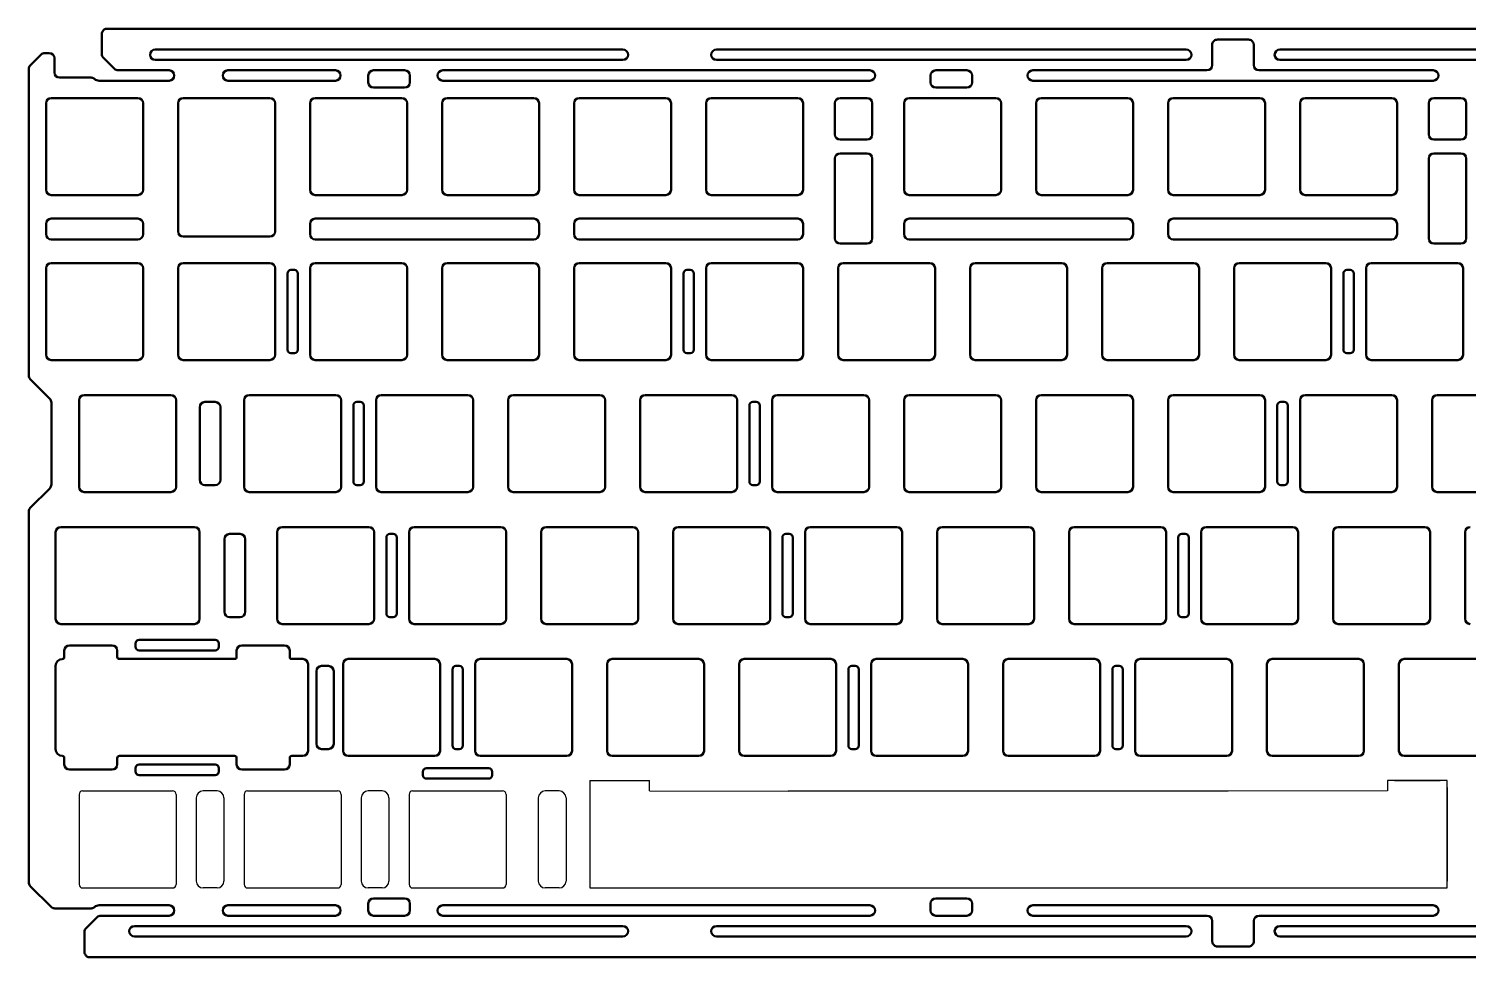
# Model space of a CAD drawing. Header units: millimetres. Extents: x 46 to 394, y 126 to 260.
# Drawn here: x 46 to 253.7, y 126.2 to 260.2 of the extents above; entities that cross this region are included whole.
import ezdxf

# ---------------------------------------------------------------- set-up
doc = ezdxf.new("R2010")
doc.units = ezdxf.units.MM
doc.header["$LTSCALE"] = 0.75
doc.layers.add('Visible', color=7, linetype='Continuous', lineweight=50)

msp = doc.modelspace()

# ---------------------------------------------------------------- linework, layer by layer
for p, q in [((126.98, 151.68, 0.75), (135.58, 151.68, 0.75)), ((126.98, 151.68, 0.75), (126.98, 136.18, 0.75)), ((135.58, 150.18, 0.75), (135.58, 151.68, 0.75)), ((250.7, 151.68, 0.75), (242.1, 151.68, 0.75)), ((242.1, 151.68, 0.75), (242.1, 150.18, 0.75)), ((250.7, 136.18, 0.75), (250.7, 151.68, 0.75)), ((135.58, 150.18, 0.75), (155.58, 150.13, 0.75)), ((219.1, 150.17, 0.75), (155.58, 150.13, 0.75)), ((242.1, 150.18, 0.75), (219.1, 150.17, 0.75)), ((126.98, 136.18, 0.75), (155.58, 136.18, 0.75)), ((155.58, 136.18, 0.75), (222.11, 136.18, 0.75)), ((222.11, 136.18, 0.75), (250.7, 136.18, 0.75))]:
    msp.add_line(p, q)
at = {"linetype": 'Continuous'}
for p, q in [((243.1, 151.68, 0.75), (249.7, 151.68, 0.75)), ((250.7, 150.68, 0.75), (250.7, 137.18, 0.75))]:
    msp.add_line(p, q, dxfattribs=at)
at = {"color": 7, "linetype": 'Continuous', "lineweight": 25}
for p, q in [((53.25, 149.68, 0.75), (53.25, 136.68, 0.75)), ((53.75, 150.18, 0.75), (66.75, 150.18, 0.75)), ((67.25, 149.68, 0.75), (67.25, 136.68, 0.75)), ((73.16, 150.18, 0.75), (71.16, 150.18, 0.75)), ((77.07, 149.68, 0.75), (77.07, 136.68, 0.75)), ((77.57, 150.18, 0.75), (90.57, 150.18, 0.75)), ((91.07, 149.68, 0.75), (91.07, 136.68, 0.75)), ((96.97, 150.18, 0.75), (94.97, 150.18, 0.75)), ((100.88, 149.68, 0.75), (100.88, 136.68, 0.75)), ((101.38, 150.18, 0.75), (114.38, 150.18, 0.75)), ((114.88, 149.68, 0.75), (114.88, 136.68, 0.75)), ((122.53, 150.18, 0.75), (120.53, 150.18, 0.75)), ((70.16, 149.18, 0.75), (70.16, 137.18, 0.75)), ((74.16, 149.18, 0.75), (74.16, 137.18, 0.75)), ((93.97, 149.18, 0.75), (93.97, 137.18, 0.75)), ((97.97, 149.18, 0.75), (97.97, 137.18, 0.75)), ((119.53, 149.18, 0.75), (119.53, 137.18, 0.75)), ((123.53, 149.18, 0.75), (123.53, 137.18, 0.75)), ((53.75, 136.18, 0.75), (66.75, 136.18, 0.75)), ((73.16, 136.18, 0.75), (71.16, 136.18, 0.75)), ((77.57, 136.18, 0.75), (90.57, 136.18, 0.75)), ((96.97, 136.18, 0.75), (94.97, 136.18, 0.75)), ((101.38, 136.18, 0.75), (114.38, 136.18, 0.75)), ((122.53, 136.18, 0.75), (120.53, 136.18, 0.75))]:
    msp.add_line(p, q, dxfattribs=at)
for centre, radius, start, end in [((53.75, 149.68, 0.75), 0.5, 90, 180), ((66.75, 149.68, 0.75), 0.5, 0, 90), ((71.16, 149.18, 0.75), 1, 90, 180), ((73.16, 149.18, 0.75), 1, 0, 90), ((77.57, 149.68, 0.75), 0.5, 90, 180), ((90.57, 149.68, 0.75), 0.5, 0, 90), ((94.97, 149.18, 0.75), 1, 90, 180), ((96.97, 149.18, 0.75), 1, 0, 90), ((101.38, 149.68, 0.75), 0.5, 90, 180), ((114.38, 149.68, 0.75), 0.5, 0, 90), ((120.53, 149.18, 0.75), 1, 90, 180), ((122.53, 149.18, 0.75), 1, 0, 90), ((71.16, 137.18, 0.75), 1, 180, 270), ((73.16, 137.18, 0.75), 1, 270, 0), ((94.97, 137.18, 0.75), 1, 180, 270), ((96.97, 137.18, 0.75), 1, 270, 0), ((120.53, 137.18, 0.75), 1, 180, 270), ((122.53, 137.18, 0.75), 1, 270, 0), ((53.75, 136.68, 0.75), 0.5, 180, 270), ((66.75, 136.68, 0.75), 0.5, 270, 0), ((77.57, 136.68, 0.75), 0.5, 180, 270), ((90.57, 136.68, 0.75), 0.5, 270, 0), ((101.38, 136.68, 0.75), 0.5, 180, 270), ((114.38, 136.68, 0.75), 0.5, 270, 0)]:
    msp.add_arc(centre, radius, start, end, dxfattribs=at)
at = {"layer": 'Visible'}
for p, q in [((382.3, 260.2, 0.75), (57.29, 260.2, 0.75)), ((56.54, 257.63, 0.75), (56.54, 256.53, 0.75)), ((216.79, 254.95, 0.75), (216.79, 257.63, 0.75)), ((217.54, 258.63, 0.3), (222.04, 258.63, 0.3)), ((222.79, 257.63, 0.75), (222.79, 254.95, 0.75)), ((46.21, 254.92, 0.75), (47.77, 256.48, 0.75)), ((48.94, 256.7, 0.75), (48.3, 256.7, 0.75)), ((49.69, 253.9, 0.75), (49.69, 255.95, 0.75)), ((58.34, 254.42, 0.75), (56.76, 256, 0.75)), ((131.74, 257.2, 0.75), (64.24, 257.2, 0.75)), ((131.74, 255.7, 0.75), (64.24, 255.7, 0.75)), ((145.24, 257.2, 0.75), (213.05, 257.2, 0.75)), ((145.24, 255.7, 0.75), (213.05, 255.7, 0.75)), ((294.35, 257.2, 0.75), (226.55, 257.2, 0.75)), ((294.35, 255.7, 0.75), (226.55, 255.7, 0.75)), ((45.99, 254.39, 0.75), (45.99, 210.16, 0.75)), ((58.87, 254.2, 0.75), (66.24, 254.2, 0.75)), ((74.74, 254.2, 0.75), (90.24, 254.2, 0.75)), ((95.74, 254.2, 0.75), (100.24, 254.2, 0.75)), ((105.74, 254.2, 0.75), (167.39, 254.2, 0.75)), ((176.89, 254.2, 0.75), (181.39, 254.2, 0.75)), ((190.89, 254.2, 0.75), (216.04, 254.2, 0.75)), ((223.54, 254.2, 0.75), (248.7, 254.2, 0.75)), ((50.44, 253.15, 0.75), (54.98, 253.15, 0.75)), ((66.24, 252.7, 0.75), (56.15, 252.7, 0.75)), ((90.24, 252.7, 0.75), (74.74, 252.7, 0.75)), ((94.99, 252.45, 0.75), (94.99, 253.45, 0.75)), ((100.24, 251.7, 0.75), (95.74, 251.7, 0.75)), ((100.99, 253.45, 0.75), (100.99, 252.45, 0.75)), ((167.39, 252.7, 0.75), (105.74, 252.7, 0.75)), ((176.14, 252.45, 0.75), (176.14, 253.45, 0.75)), ((181.39, 251.7, 0.75), (176.89, 251.7, 0.75)), ((182.14, 253.45, 0.75), (182.14, 252.45, 0.75)), ((248.7, 252.7, 0.75), (190.89, 252.7, 0.75)), ((48.49, 236.95, 0.75), (48.49, 249.45, 0.75)), ((49.24, 250.2, 0.75), (61.74, 250.2, 0.75)), ((62.49, 249.45, 0.75), (62.49, 236.95, 0.75)), ((67.54, 230.95, 0.75), (67.54, 249.45, 0.75)), ((68.29, 250.2, 0.75), (80.79, 250.2, 0.75)), ((81.54, 249.45, 0.75), (81.54, 230.95, 0.75)), ((86.59, 236.95, 0.75), (86.59, 249.45, 0.75)), ((87.34, 250.2, 0.75), (99.84, 250.2, 0.75)), ((100.59, 249.45, 0.75), (100.59, 236.95, 0.75)), ((105.64, 236.95, 0.75), (105.64, 249.45, 0.75)), ((106.39, 250.2, 0.75), (118.89, 250.2, 0.75)), ((119.64, 249.45, 0.75), (119.64, 236.95, 0.75)), ((124.69, 236.95, 0.75), (124.69, 249.45, 0.75)), ((125.44, 250.2, 0.75), (137.94, 250.2, 0.75)), ((138.69, 249.45, 0.75), (138.69, 236.95, 0.75)), ((143.74, 236.95, 0.75), (143.74, 249.45, 0.75)), ((144.49, 250.2, 0.75), (156.99, 250.2, 0.75)), ((157.74, 249.45, 0.75), (157.74, 236.95, 0.75)), ((162.33, 244.95, 0.75), (162.33, 249.45, 0.75)), ((163.08, 250.2, 0.75), (166.98, 250.2, 0.75)), ((167.73, 249.45, 0.75), (167.73, 244.95, 0.75)), ((172.32, 236.95, 0.75), (172.32, 249.45, 0.75)), ((173.07, 250.2, 0.75), (185.57, 250.2, 0.75)), ((186.32, 249.45, 0.75), (186.32, 236.95, 0.75)), ((191.37, 236.95, 0.75), (191.37, 249.45, 0.75)), ((192.12, 250.2, 0.75), (204.62, 250.2, 0.75)), ((205.37, 249.45, 0.75), (205.37, 236.95, 0.75)), ((210.42, 236.95, 0.75), (210.42, 249.45, 0.75)), ((211.17, 250.2, 0.75), (223.67, 250.2, 0.75)), ((224.42, 249.45, 0.75), (224.42, 236.95, 0.75)), ((229.47, 236.95, 0.75), (229.47, 249.45, 0.75)), ((230.22, 250.2, 0.75), (242.72, 250.2, 0.75)), ((243.47, 249.45, 0.75), (243.47, 236.95, 0.75)), ((248.05, 244.95, 0.75), (248.05, 249.45, 0.75)), ((248.8, 250.2, 0.75), (252.7, 250.2, 0.75)), ((253.45, 249.45, 0.75), (253.45, 244.95, 0.75)), ((166.98, 244.2, 0.75), (163.08, 244.2, 0.75)), ((252.7, 244.2, 0.75), (248.8, 244.2, 0.75)), ((162.33, 229.95, 0.75), (162.33, 241.45, 0.75)), ((163.08, 242.2, 0.75), (166.98, 242.2, 0.75)), ((167.73, 241.45, 0.75), (167.73, 229.95, 0.75)), ((248.05, 229.95, 0.75), (248.05, 241.45, 0.75)), ((248.8, 242.2, 0.75), (252.7, 242.2, 0.75)), ((253.45, 241.45, 0.75), (253.45, 229.95, 0.75)), ((61.74, 236.2, 0.75), (49.24, 236.2, 0.75)), ((99.84, 236.2, 0.75), (87.34, 236.2, 0.75)), ((118.89, 236.2, 0.75), (106.39, 236.2, 0.75)), ((137.94, 236.2, 0.75), (125.44, 236.2, 0.75)), ((156.99, 236.2, 0.75), (144.49, 236.2, 0.75)), ((185.57, 236.2, 0.75), (173.07, 236.2, 0.75)), ((204.62, 236.2, 0.75), (192.12, 236.2, 0.75)), ((223.67, 236.2, 0.75), (211.17, 236.2, 0.75)), ((242.72, 236.2, 0.75), (230.22, 236.2, 0.75)), ((49.24, 232.79, 0.75), (61.74, 232.79, 0.75)), ((87.34, 232.79, 0.75), (118.89, 232.79, 0.75)), ((125.44, 232.79, 0.75), (156.99, 232.79, 0.75)), ((173.07, 232.79, 0.75), (204.62, 232.79, 0.75)), ((211.17, 232.79, 0.75), (242.72, 232.79, 0.75)), ((48.49, 230.54, 0.75), (48.49, 232.04, 0.75)), ((62.49, 232.04, 0.75), (62.49, 230.54, 0.75)), ((86.59, 230.54, 0.75), (86.59, 232.04, 0.75)), ((119.64, 232.04, 0.75), (119.64, 230.54, 0.75)), ((124.69, 230.54, 0.75), (124.69, 232.04, 0.75)), ((157.74, 232.04, 0.75), (157.74, 230.54, 0.75)), ((172.32, 230.54, 0.75), (172.32, 232.04, 0.75)), ((205.37, 232.04, 0.75), (205.37, 230.54, 0.75)), ((210.42, 230.54, 0.75), (210.42, 232.04, 0.75)), ((243.47, 232.04, 0.75), (243.47, 230.54, 0.75)), ((61.74, 229.79, 0.75), (49.24, 229.79, 0.75)), ((80.79, 230.2, 0.75), (68.29, 230.2, 0.75)), ((118.89, 229.79, 0.75), (87.34, 229.79, 0.75)), ((156.99, 229.79, 0.75), (125.44, 229.79, 0.75)), ((166.98, 229.2, 0.75), (163.08, 229.2, 0.75)), ((204.62, 229.79, 0.75), (173.07, 229.79, 0.75)), ((242.72, 229.79, 0.75), (211.17, 229.79, 0.75)), ((252.7, 229.2, 0.75), (248.8, 229.2, 0.75)), ((48.49, 213.13, 0.75), (48.49, 225.63, 0.75)), ((49.24, 226.38, 0.75), (61.74, 226.38, 0.75)), ((62.49, 225.63, 0.75), (62.49, 213.13, 0.75)), ((67.54, 213.13, 0.75), (67.54, 225.63, 0.75)), ((68.29, 226.38, 0.75), (80.79, 226.38, 0.75)), ((81.54, 213.13, 0.75), (81.54, 225.63, 0.75)), ((83.32, 213.88, 0.75), (83.32, 224.88, 0.75)), ((83.82, 225.38, 0.75), (84.32, 225.38, 0.75)), ((84.82, 224.88, 0.75), (84.82, 213.88, 0.75)), ((86.59, 213.13, 0.75), (86.59, 225.63, 0.75)), ((87.34, 226.38, 0.75), (99.84, 226.38, 0.75)), ((100.59, 225.63, 0.75), (100.59, 213.13, 0.75)), ((105.64, 213.13, 0.75), (105.64, 225.63, 0.75)), ((106.39, 226.38, 0.75), (118.89, 226.38, 0.75)), ((119.64, 225.63, 0.75), (119.64, 213.13, 0.75)), ((124.69, 213.13, 0.75), (124.69, 225.63, 0.75)), ((125.44, 226.38, 0.75), (137.94, 226.38, 0.75)), ((138.69, 225.63, 0.75), (138.69, 213.13, 0.75)), ((140.47, 213.88, 0.75), (140.47, 224.88, 0.75)), ((140.97, 225.38, 0.75), (141.47, 225.38, 0.75)), ((141.97, 224.88, 0.75), (141.97, 213.88, 0.75)), ((143.74, 213.13, 0.75), (143.74, 225.63, 0.75)), ((144.49, 226.38, 0.75), (156.99, 226.38, 0.75)), ((157.74, 225.63, 0.75), (157.74, 213.13, 0.75)), ((162.79, 213.13, 0.75), (162.79, 225.63, 0.75)), ((163.54, 226.38, 0.75), (176.04, 226.38, 0.75)), ((176.79, 225.63, 0.75), (176.79, 213.13, 0.75)), ((181.84, 213.13, 0.75), (181.84, 225.63, 0.75)), ((182.59, 226.38, 0.75), (195.09, 226.38, 0.75)), ((195.84, 225.63, 0.75), (195.84, 213.13, 0.75)), ((200.89, 213.13, 0.75), (200.89, 225.63, 0.75)), ((201.64, 226.38, 0.75), (214.14, 226.38, 0.75)), ((214.89, 225.63, 0.75), (214.89, 213.13, 0.75)), ((219.94, 213.13, 0.75), (219.94, 225.63, 0.75)), ((220.69, 226.38, 0.75), (233.19, 226.38, 0.75)), ((233.94, 225.63, 0.75), (233.94, 213.13, 0.75)), ((235.72, 213.88, 0.75), (235.72, 224.88, 0.75)), ((236.22, 225.38, 0.75), (236.72, 225.38, 0.75)), ((237.22, 224.88, 0.75), (237.22, 213.88, 0.75)), ((238.99, 213.13, 0.75), (238.99, 225.63, 0.75)), ((239.74, 226.38, 0.75), (252.24, 226.38, 0.75)), ((252.99, 225.63, 0.75), (252.99, 213.13, 0.75)), ((61.74, 212.38, 0.75), (49.24, 212.38, 0.75)), ((80.79, 212.38, 0.75), (68.29, 212.38, 0.75)), ((84.32, 213.38, 0.75), (83.82, 213.38, 0.75)), ((99.84, 212.38, 0.75), (87.34, 212.38, 0.75)), ((118.89, 212.38, 0.75), (106.39, 212.38, 0.75)), ((137.94, 212.38, 0.75), (125.44, 212.38, 0.75)), ((141.47, 213.38, 0.75), (140.97, 213.38, 0.75)), ((156.99, 212.38, 0.75), (144.49, 212.38, 0.75)), ((176.04, 212.38, 0.75), (163.54, 212.38, 0.75)), ((195.09, 212.38, 0.75), (182.59, 212.38, 0.75)), ((214.14, 212.38, 0.75), (201.64, 212.38, 0.75)), ((233.19, 212.38, 0.75), (220.69, 212.38, 0.75)), ((236.72, 213.38, 0.75), (236.22, 213.38, 0.75)), ((252.24, 212.38, 0.75), (239.74, 212.38, 0.75)), ((49.03, 206.8, 0.75), (46.21, 209.63, 0.75)), ((49.25, 206.27, 0.75), (49.25, 194.4, 0.75)), ((53.25, 194.08, 0.75), (53.25, 206.58, 0.75)), ((54, 207.33, 0.75), (66.5, 207.33, 0.75)), ((67.25, 206.58, 0.75), (67.25, 194.08, 0.75)), ((71.41, 206.33, 0.75), (72.91, 206.33, 0.75)), ((77.07, 194.08, 0.75), (77.07, 206.58, 0.75)), ((77.82, 207.33, 0.75), (90.32, 207.33, 0.75)), ((91.07, 206.58, 0.75), (91.07, 194.08, 0.75)), ((92.84, 194.83, 0.75), (92.84, 205.83, 0.75)), ((93.34, 206.33, 0.75), (93.84, 206.33, 0.75)), ((94.34, 205.83, 0.75), (94.34, 194.83, 0.75)), ((96.12, 194.08, 0.75), (96.12, 206.58, 0.75)), ((96.87, 207.33, 0.75), (109.37, 207.33, 0.75)), ((110.12, 206.58, 0.75), (110.12, 194.08, 0.75)), ((115.17, 194.08, 0.75), (115.17, 206.58, 0.75)), ((115.92, 207.33, 0.75), (128.42, 207.33, 0.75)), ((129.17, 206.58, 0.75), (129.17, 194.08, 0.75)), ((134.22, 194.08, 0.75), (134.22, 206.58, 0.75)), ((134.97, 207.33, 0.75), (147.47, 207.33, 0.75)), ((148.22, 206.58, 0.75), (148.22, 194.08, 0.75)), ((149.99, 194.83, 0.75), (149.99, 205.83, 0.75)), ((150.49, 206.33, 0.75), (150.99, 206.33, 0.75)), ((151.49, 205.83, 0.75), (151.49, 194.83, 0.75)), ((153.27, 194.08, 0.75), (153.27, 206.58, 0.75)), ((154.02, 207.33, 0.75), (166.52, 207.33, 0.75)), ((167.27, 206.58, 0.75), (167.27, 194.08, 0.75)), ((172.32, 194.08, 0.75), (172.32, 206.58, 0.75)), ((173.07, 207.33, 0.75), (185.57, 207.33, 0.75)), ((186.32, 206.58, 0.75), (186.32, 194.08, 0.75)), ((191.37, 194.08, 0.75), (191.37, 206.58, 0.75)), ((192.12, 207.33, 0.75), (204.62, 207.33, 0.75)), ((205.37, 206.58, 0.75), (205.37, 194.08, 0.75)), ((210.42, 194.08, 0.75), (210.42, 206.58, 0.75)), ((211.17, 207.33, 0.75), (223.67, 207.33, 0.75)), ((224.42, 206.58, 0.75), (224.42, 194.08, 0.75)), ((226.19, 194.83, 0.75), (226.19, 205.83, 0.75)), ((226.69, 206.33, 0.75), (227.19, 206.33, 0.75)), ((227.69, 205.83, 0.75), (227.69, 194.83, 0.75)), ((229.47, 194.08, 0.75), (229.47, 206.58, 0.75)), ((230.22, 207.33, 0.75), (242.72, 207.33, 0.75)), ((243.47, 206.58, 0.75), (243.47, 194.08, 0.75)), ((248.52, 194.08, 0.75), (248.52, 206.58, 0.75)), ((249.27, 207.33, 0.75), (261.77, 207.33, 0.75)), ((70.66, 195.08, 0.75), (70.66, 205.58, 0.75)), ((73.66, 205.58, 0.75), (73.66, 195.08, 0.75)), ((49.03, 193.86, 0.75), (46.21, 191.04, 0.75)), ((66.5, 193.33, 0.75), (54, 193.33, 0.75)), ((72.91, 194.33, 0.75), (71.41, 194.33, 0.75)), ((90.32, 193.33, 0.75), (77.82, 193.33, 0.75)), ((93.84, 194.33, 0.75), (93.34, 194.33, 0.75)), ((109.37, 193.33, 0.75), (96.87, 193.33, 0.75)), ((128.42, 193.33, 0.75), (115.92, 193.33, 0.75)), ((147.47, 193.33, 0.75), (134.97, 193.33, 0.75)), ((150.99, 194.33, 0.75), (150.49, 194.33, 0.75)), ((166.52, 193.33, 0.75), (154.02, 193.33, 0.75)), ((185.57, 193.33, 0.75), (173.07, 193.33, 0.75)), ((204.62, 193.33, 0.75), (192.12, 193.33, 0.75)), ((223.67, 193.33, 0.75), (211.17, 193.33, 0.75)), ((227.19, 194.33, 0.75), (226.69, 194.33, 0.75)), ((242.72, 193.33, 0.75), (230.22, 193.33, 0.75)), ((261.77, 193.33, 0.75), (249.27, 193.33, 0.75)), ((45.99, 190.51, 0.75), (45.99, 137, 0.75)), ((49.87, 175.03, 0.75), (49.87, 187.53, 0.75)), ((50.62, 188.28, 0.75), (69.89, 188.28, 0.75)), ((70.64, 187.53, 0.75), (70.64, 175.03, 0.75)), ((74.98, 187.28, 0.75), (76.48, 187.28, 0.75)), ((81.83, 175.03, 0.75), (81.83, 187.53, 0.75)), ((82.58, 188.28, 0.75), (95.08, 188.28, 0.75)), ((95.83, 187.53, 0.75), (95.83, 175.03, 0.75)), ((98.1, 187.28, 0.75), (98.6, 187.28, 0.75)), ((100.88, 175.03, 0.75), (100.88, 187.53, 0.75)), ((101.63, 188.28, 0.75), (114.13, 188.28, 0.75)), ((114.88, 187.53, 0.75), (114.88, 175.03, 0.75)), ((119.93, 175.03, 0.75), (119.93, 187.53, 0.75)), ((120.68, 188.28, 0.75), (133.18, 188.28, 0.75)), ((133.93, 187.53, 0.75), (133.93, 175.03, 0.75)), ((138.98, 175.03, 0.75), (138.98, 187.53, 0.75)), ((139.73, 188.28, 0.75), (152.23, 188.28, 0.75)), ((152.98, 187.53, 0.75), (152.98, 175.03, 0.75)), ((155.25, 187.28, 0.75), (155.75, 187.28, 0.75)), ((158.03, 175.03, 0.75), (158.03, 187.53, 0.75)), ((158.78, 188.28, 0.75), (171.28, 188.28, 0.75)), ((172.03, 187.53, 0.75), (172.03, 175.03, 0.75)), ((177.08, 175.03, 0.75), (177.08, 187.53, 0.75)), ((177.83, 188.28, 0.75), (190.33, 188.28, 0.75)), ((191.08, 187.53, 0.75), (191.08, 175.03, 0.75)), ((196.13, 175.03, 0.75), (196.13, 187.53, 0.75)), ((196.88, 188.28, 0.75), (209.38, 188.28, 0.75)), ((210.13, 187.53, 0.75), (210.13, 175.03, 0.75)), ((212.4, 187.28, 0.75), (212.9, 187.28, 0.75)), ((215.18, 175.03, 0.75), (215.18, 187.53, 0.75)), ((215.93, 188.28, 0.75), (228.43, 188.28, 0.75)), ((229.18, 187.53, 0.75), (229.18, 175.03, 0.75)), ((234.23, 175.03, 0.75), (234.23, 187.53, 0.75)), ((234.98, 188.28, 0.75), (247.48, 188.28, 0.75)), ((248.23, 187.53, 0.75), (248.23, 175.03, 0.75)), ((253.28, 175.03, 0.75), (253.28, 187.53, 0.75)), ((74.23, 176.03, 0.75), (74.23, 186.53, 0.75)), ((77.23, 186.53, 0.75), (77.23, 176.03, 0.75)), ((97.6, 175.78, 0.75), (97.6, 186.78, 0.75)), ((99.1, 186.78, 0.75), (99.1, 175.78, 0.75)), ((154.75, 175.78, 0.75), (154.75, 186.78, 0.75)), ((156.25, 186.78, 0.75), (156.25, 175.78, 0.75)), ((211.9, 175.78, 0.75), (211.9, 186.78, 0.75)), ((213.4, 186.78, 0.75), (213.4, 175.78, 0.75)), ((76.48, 175.28, 0.75), (74.98, 175.28, 0.75)), ((98.6, 175.28, 0.75), (98.1, 175.28, 0.75)), ((155.75, 175.28, 0.75), (155.25, 175.28, 0.75)), ((212.9, 175.28, 0.75), (212.4, 175.28, 0.75)), ((69.89, 174.28, 0.75), (50.62, 174.28, 0.75)), ((95.08, 174.28, 0.75), (82.58, 174.28, 0.75)), ((114.13, 174.28, 0.75), (101.63, 174.28, 0.75)), ((133.18, 174.28, 0.75), (120.68, 174.28, 0.75)), ((152.23, 174.28, 0.75), (139.73, 174.28, 0.75)), ((171.28, 174.28, 0.75), (158.78, 174.28, 0.75)), ((190.33, 174.28, 0.75), (177.83, 174.28, 0.75)), ((209.38, 174.28, 0.75), (196.88, 174.28, 0.75)), ((228.43, 174.28, 0.75), (215.93, 174.28, 0.75)), ((234.98, 174.28, 0.75), (247.48, 174.28, 0.75)), ((51.12, 169.53, 0.75), (51.12, 170.45, 0.75)), ((51.87, 171.2, 0.75), (58.02, 171.2, 0.75)), ((58.77, 170.45, 0.75), (58.77, 169.53, 0.75)), ((61.4, 170.98, 0.75), (61.4, 171.48, 0.75)), ((61.9, 171.98, 0.75), (72.9, 171.98, 0.75)), ((72.9, 170.48, 0.75), (61.9, 170.48, 0.75)), ((73.4, 171.48, 0.75), (73.4, 170.98, 0.75)), ((75.99, 169.53, 0.75), (75.99, 170.45, 0.75)), ((76.74, 171.2, 0.75), (82.9, 171.2, 0.75)), ((83.65, 170.45, 0.75), (83.65, 169.53, 0.75)), ((59.07, 169.23, 0.75), (75.69, 169.23, 0.75)), ((83.95, 169.23, 0.75), (85.55, 169.23, 0.75)), ((86.3, 168.48, 0.75), (86.3, 155.98, 0.75)), ((91.35, 155.98, 0.75), (91.35, 168.48, 0.75)), ((92.1, 169.23, 0.75), (104.6, 169.23, 0.75)), ((105.35, 168.48, 0.75), (105.35, 155.98, 0.75)), ((110.4, 155.98, 0.75), (110.4, 168.48, 0.75)), ((111.15, 169.23, 0.75), (123.65, 169.23, 0.75)), ((124.4, 168.48, 0.75), (124.4, 155.98, 0.75)), ((129.45, 155.98, 0.75), (129.45, 168.48, 0.75)), ((130.2, 169.23, 0.75), (142.7, 169.23, 0.75)), ((143.45, 155.98, 0.75), (143.45, 168.48, 0.75)), ((148.5, 155.98, 0.75), (148.5, 168.48, 0.75)), ((149.25, 169.23, 0.75), (161.75, 169.23, 0.75)), ((162.5, 168.48, 0.75), (162.5, 155.98, 0.75)), ((167.55, 155.98, 0.75), (167.55, 168.48, 0.75)), ((168.3, 169.23, 0.75), (180.8, 169.23, 0.75)), ((181.55, 168.48, 0.75), (181.55, 155.98, 0.75)), ((186.6, 155.98, 0.75), (186.6, 168.48, 0.75)), ((187.35, 169.23, 0.75), (199.85, 169.23, 0.75)), ((200.6, 168.48, 0.75), (200.6, 155.98, 0.75)), ((205.65, 155.98, 0.75), (205.65, 168.48, 0.75)), ((206.4, 169.23, 0.75), (218.9, 169.23, 0.75)), ((219.65, 168.48, 0.75), (219.65, 155.98, 0.75)), ((224.7, 155.98, 0.75), (224.7, 168.48, 0.75)), ((225.45, 169.23, 0.75), (237.95, 169.23, 0.75)), ((238.7, 168.48, 0.75), (238.7, 155.98, 0.75)), ((243.75, 155.98, 0.75), (243.75, 168.48, 0.75)), ((244.5, 169.23, 0.75), (257, 169.23, 0.75)), ((49.87, 156.23, 0.75), (49.87, 168.23, 0.75)), ((87.5, 156.98, 0.75), (87.5, 167.48, 0.75)), ((88.25, 168.23, 0.75), (89.25, 168.23, 0.75)), ((90, 167.48, 0.75), (90, 156.98, 0.75)), ((107.13, 156.73, 0.75), (107.13, 167.73, 0.75)), ((107.63, 168.23, 0.75), (108.13, 168.23, 0.75)), ((108.63, 167.73, 0.75), (108.63, 156.73, 0.75)), ((164.28, 156.73, 0.75), (164.28, 167.73, 0.75)), ((164.78, 168.23, 0.75), (165.28, 168.23, 0.75)), ((165.78, 167.73, 0.75), (165.78, 156.73, 0.75)), ((202.38, 156.73, 0.75), (202.38, 167.73, 0.75)), ((202.88, 168.23, 0.75), (203.38, 168.23, 0.75)), ((203.88, 167.73, 0.75), (203.88, 156.73, 0.75)), ((89.25, 156.23, 0.75), (88.25, 156.23, 0.75)), ((108.13, 156.23, 0.75), (107.63, 156.23, 0.75)), ((165.28, 156.23, 0.75), (164.78, 156.23, 0.75)), ((203.38, 156.23, 0.75), (202.88, 156.23, 0.75)), ((51.12, 154.02, 0.75), (51.12, 154.94, 0.75)), ((58.77, 154.93, 0.75), (58.77, 154.02, 0.75)), ((75.69, 155.23, 0.75), (59.07, 155.23, 0.75)), ((61.9, 153.98, 0.75), (72.9, 153.98, 0.75)), ((75.99, 154.02, 0.75), (75.99, 154.93, 0.75)), ((83.65, 154.93, 0.75), (83.65, 154.02, 0.75)), ((85.55, 155.23, 0.75), (83.95, 155.23, 0.75)), ((104.6, 155.23, 0.75), (92.1, 155.23, 0.75)), ((123.65, 155.23, 0.75), (111.15, 155.23, 0.75)), ((142.7, 155.23, 0.75), (130.2, 155.23, 0.75)), ((161.75, 155.23, 0.75), (149.25, 155.23, 0.75)), ((180.8, 155.23, 0.75), (168.3, 155.23, 0.75)), ((199.85, 155.23, 0.75), (187.35, 155.23, 0.75)), ((218.9, 155.23, 0.75), (206.4, 155.23, 0.75)), ((237.95, 155.23, 0.75), (225.45, 155.23, 0.75)), ((257, 155.23, 0.75), (244.5, 155.23, 0.75)), ((58.02, 153.27, 0.75), (51.87, 153.27, 0.75)), ((61.4, 152.98, 0.75), (61.4, 153.48, 0.75)), ((72.9, 152.48, 0.75), (61.9, 152.48, 0.75)), ((73.4, 153.48, 0.75), (73.4, 152.98, 0.75)), ((82.9, 153.27, 0.75), (76.74, 153.27, 0.75)), ((102.88, 152.46, 0.75), (102.88, 152.96, 0.75)), ((103.38, 153.46, 0.75), (112.38, 153.46, 0.75)), ((112.38, 151.96, 0.75), (103.38, 151.96, 0.75)), ((112.88, 152.96, 0.75), (112.88, 152.46, 0.75)), ((46.21, 136.46, 0.75), (49.22, 133.45, 0.75)), ((49.75, 133.23, 0.75), (54.98, 133.23, 0.75)), ((56.15, 133.68, 0.75), (66.24, 133.68, 0.75)), ((74.74, 133.68, 0.75), (90.24, 133.68, 0.75)), ((94.99, 132.93, 0.75), (94.99, 133.93, 0.75)), ((95.74, 134.68, 0.75), (100.24, 134.68, 0.75)), ((100.99, 133.93, 0.75), (100.99, 132.93, 0.75)), ((105.74, 133.68, 0.75), (167.39, 133.68, 0.75)), ((176.14, 132.93, 0.75), (176.14, 133.93, 0.75)), ((176.89, 134.68, 0.75), (181.39, 134.68, 0.75)), ((182.14, 133.93, 0.75), (182.14, 132.93, 0.75)), ((190.89, 133.68, 0.75), (248.7, 133.68, 0.75)), ((54.26, 130.38, 0.75), (55.84, 131.96, 0.75)), ((66.24, 132.18, 0.75), (56.37, 132.18, 0.75)), ((90.24, 132.18, 0.75), (74.74, 132.18, 0.75)), ((100.24, 132.18, 0.75), (95.74, 132.18, 0.75)), ((105.74, 132.18, 0.75), (167.39, 132.18, 0.75)), ((181.39, 132.18, 0.75), (176.89, 132.18, 0.75)), ((216.05, 132.18, 0.75), (190.89, 132.18, 0.75)), ((216.8, 128.76, 0.75), (216.8, 131.43, 0.75)), ((222.8, 131.43, 0.75), (222.8, 128.76, 0.75)), ((248.7, 132.18, 0.75), (223.55, 132.18, 0.75)), ((54.04, 129.85, 0.75), (54.04, 128.76, 0.75)), ((61.24, 130.68, 0.75), (131.74, 130.68, 0.75)), ((131.74, 129.18, 0.75), (61.24, 129.18, 0.75)), ((145.24, 130.68, 0.75), (213.05, 130.68, 0.75)), ((145.24, 129.18, 0.75), (213.05, 129.18, 0.75)), ((226.55, 130.68, 0.75), (294.35, 130.68, 0.75)), ((294.35, 129.18, 0.75), (226.55, 129.18, 0.75)), ((222.05, 127.74, 0.3), (217.55, 127.74, 0.3)), ((384.8, 126.18, 0.75), (54.79, 126.18, 0.75))]:
    msp.add_line(p, q, dxfattribs=at)
at = {"layer": 'Visible', "extrusion": (0, 1.1e-14, -1)}
for centre, radius, start, end in [((-57.29, 259.45, -0.75), 0.75, 25.3588, 90), ((-48.3, 255.95, -0.75), 0.75, 45, 90), ((-48.94, 255.95, -0.75), 0.75, 90, 180), ((-57.29, 256.53, -0.75), 0.75, 315, 0), ((-64.24, 256.45, -0.75), 0.75, 270, 90), ((-131.74, 256.45, -0.75), 0.75, 90, 270), ((-145.24, 256.45, -0.75), 0.75, 270, 90), ((-213.05, 256.45, -0.75), 0.75, 90, 270), ((-226.55, 256.45, -0.75), 0.75, 270, 90), ((-46.74, 254.39, -0.75), 0.75, 0, 45), ((-58.87, 254.95, -0.75), 0.75, 270, 315), ((-66.24, 253.45, -0.75), 0.75, 90, 270), ((-74.74, 253.45, -0.75), 0.75, 270, 90), ((-90.24, 253.45, -0.75), 0.75, 90, 270), ((-105.74, 253.45, -0.75), 0.75, 270, 90), ((-167.39, 253.45, -0.75), 0.75, 90, 270), ((-190.89, 253.45, -0.75), 0.75, 270, 90), ((-216.04, 254.95, -0.75), 0.75, 180, 270), ((-223.54, 254.95, -0.75), 0.75, 270, 0), ((-248.7, 253.45, -0.75), 0.75, 90, 270), ((-54.98, 252.4, -0.75), 0.75, 90, 132.0246), ((-83.82, 224.88, -0.75), 0.5, 0, 90), ((-84.32, 224.88, -0.75), 0.5, 90, 180), ((-140.97, 224.88, -0.75), 0.5, 0, 90), ((-141.47, 224.88, -0.75), 0.5, 90, 180), ((-236.22, 224.88, -0.75), 0.5, 0, 90), ((-236.72, 224.88, -0.75), 0.5, 90, 180), ((-83.82, 213.88, -0.75), 0.5, 270, 0), ((-84.32, 213.88, -0.75), 0.5, 180, 270), ((-140.97, 213.88, -0.75), 0.5, 270, 0), ((-141.47, 213.88, -0.75), 0.5, 180, 270), ((-236.22, 213.88, -0.75), 0.5, 270, 0), ((-236.72, 213.88, -0.75), 0.5, 180, 270), ((-46.74, 210.16, -0.75), 0.75, 315, 0), ((-93.34, 205.83, -0.75), 0.5, 0, 90), ((-93.84, 205.83, -0.75), 0.5, 90, 180), ((-150.49, 205.83, -0.75), 0.5, 0, 90), ((-150.99, 205.83, -0.75), 0.5, 90, 180), ((-226.69, 205.83, -0.75), 0.5, 0, 90), ((-227.19, 205.83, -0.75), 0.5, 90, 180), ((-93.34, 194.83, -0.75), 0.5, 270, 0), ((-93.84, 194.83, -0.75), 0.5, 180, 270), ((-150.49, 194.83, -0.75), 0.5, 270, 0), ((-150.99, 194.83, -0.75), 0.5, 180, 270), ((-226.69, 194.83, -0.75), 0.5, 270, 0), ((-227.19, 194.83, -0.75), 0.5, 180, 270), ((-46.74, 190.51, -0.75), 0.75, 0, 45), ((-98.1, 186.78, -0.75), 0.5, 0, 90), ((-98.6, 186.78, -0.75), 0.5, 90, 180), ((-155.25, 186.78, -0.75), 0.5, 0, 90), ((-155.75, 186.78, -0.75), 0.5, 90, 180), ((-212.4, 186.78, -0.75), 0.5, 0, 90), ((-212.9, 186.78, -0.75), 0.5, 90, 180), ((-98.1, 175.78, -0.75), 0.5, 270, 0), ((-98.6, 175.78, -0.75), 0.5, 180, 270), ((-155.25, 175.78, -0.75), 0.5, 270, 0), ((-155.75, 175.78, -0.75), 0.5, 180, 270), ((-212.4, 175.78, -0.75), 0.5, 270, 0), ((-212.9, 175.78, -0.75), 0.5, 180, 270), ((-61.9, 171.48, -0.75), 0.5, 0, 90), ((-61.9, 170.98, -0.75), 0.5, 270, 0), ((-72.9, 171.48, -0.75), 0.5, 90, 180), ((-72.9, 170.98, -0.75), 0.5, 180, 270), ((-50.87, 168.23, -0.75), 1, 0, 87.5576), ((-50.82, 169.53, -0.75), 0.3, 180, 267.5576), ((-83.95, 169.53, -0.75), 0.3, 270, 0), ((-107.63, 167.73, -0.75), 0.5, 0, 90), ((-108.13, 167.73, -0.75), 0.5, 90, 180), ((-164.78, 167.73, -0.75), 0.5, 0, 90), ((-165.28, 167.73, -0.75), 0.5, 90, 180), ((-202.88, 167.73, -0.75), 0.5, 0, 90), ((-203.38, 167.73, -0.75), 0.5, 90, 180), ((-50.87, 156.23, -0.75), 1, 272.4424, 0), ((-107.63, 156.73, -0.75), 0.5, 270, 0), ((-108.13, 156.73, -0.75), 0.5, 180, 270), ((-164.78, 156.73, -0.75), 0.5, 270, 0), ((-165.28, 156.73, -0.75), 0.5, 180, 270), ((-202.88, 156.73, -0.75), 0.5, 270, 0), ((-203.38, 156.73, -0.75), 0.5, 180, 270), ((-50.82, 154.94, -0.75), 0.3, 92.4424, 180), ((-61.9, 153.48, -0.75), 0.5, 0, 90), ((-72.9, 153.48, -0.75), 0.5, 90, 180), ((-83.95, 154.93, -0.75), 0.3, 0, 90), ((-61.9, 152.98, -0.75), 0.5, 270, 0), ((-72.9, 152.98, -0.75), 0.5, 180, 270), ((-103.38, 152.96, -0.75), 0.5, 0, 90), ((-103.38, 152.46, -0.75), 0.5, 270, 0), ((-112.38, 152.96, -0.75), 0.5, 90, 180), ((-112.38, 152.46, -0.75), 0.5, 180, 270), ((-46.74, 137, -0.75), 0.75, 315, 0), ((-49.75, 133.98, -0.75), 0.75, 270, 315), ((-54.98, 133.98, -0.75), 0.75, 227.9754, 270), ((-66.24, 132.93, -0.75), 0.75, 90, 270), ((-74.74, 132.93, -0.75), 0.75, 270, 90), ((-90.24, 132.93, -0.75), 0.75, 90, 270), ((-105.74, 132.93, -0.75), 0.75, 270, 90), ((-167.39, 132.93, -0.75), 0.75, 90, 270), ((-190.89, 132.93, -0.75), 0.75, 270, 90), ((-248.7, 132.93, -0.75), 0.75, 90, 270), ((-56.37, 131.43, -0.75), 0.75, 45, 90), ((-216.05, 131.43, -0.75), 0.75, 90, 180), ((-223.55, 131.43, -0.75), 0.75, 0, 90), ((-54.79, 129.85, -0.75), 0.75, 0, 45), ((-61.24, 129.93, -0.75), 0.75, 270, 90), ((-131.74, 129.93, -0.75), 0.75, 90, 270), ((-145.24, 129.93, -0.75), 0.75, 270, 90), ((-213.05, 129.93, -0.75), 0.75, 90, 270), ((-226.55, 129.93, -0.75), 0.75, 270, 90), ((-54.79, 126.93, -0.75), 0.75, 270, 334.6412)]:
    msp.add_arc(centre, radius, start, end, dxfattribs=at)
at = {"layer": 'Visible', "extrusion": (1, 0, 0)}
for centre, start, end in [((258.7, 1.8, 56.54), 224.427, 300), ((258.7, 1.8, 222.79), 224.427, 237.0101), ((127.68, 1.8, 54.04), 240, 315.573), ((127.68, 1.8, 222.8), 302.5136, 315.573)]:
    msp.add_arc(centre, 1.5, start, end, dxfattribs=at)
at = {"layer": 'Visible', "extrusion": (-1, 0, 0)}
for centre, start, end in [((-258.7, 1.8, -216.79), 302.9899, 315.573), ((-127.68, 1.8, -216.8), 224.427, 237.4864)]:
    msp.add_arc(centre, 1.5, start, end, dxfattribs=at)
at = {"layer": 'Visible'}
for centre, radius, start, end in [((50.44, 253.9, 0.75), 0.75, 180, 270), ((95.74, 253.45, 0.75), 0.75, 90, 180), ((100.24, 253.45, 0.75), 0.75, 0, 90), ((176.89, 253.45, 0.75), 0.75, 90, 180), ((181.39, 253.45, 0.75), 0.75, 0, 90), ((56.15, 253.7, 0.75), 1, 227.9754, 270), ((95.74, 252.45, 0.75), 0.75, 180, 270), ((100.24, 252.45, 0.75), 0.75, 270, 0), ((176.89, 252.45, 0.75), 0.75, 180, 270), ((181.39, 252.45, 0.75), 0.75, 270, 0), ((49.24, 249.45, 0.75), 0.75, 90, 180), ((61.74, 249.45, 0.75), 0.75, 0, 90), ((68.29, 249.45, 0.75), 0.75, 90, 180), ((80.79, 249.45, 0.75), 0.75, 360, 90), ((87.34, 249.45, 0.75), 0.75, 90, 180), ((99.84, 249.45, 0.75), 0.75, 0, 90), ((106.39, 249.45, 0.75), 0.75, 90, 180), ((118.89, 249.45, 0.75), 0.75, 0, 90), ((125.44, 249.45, 0.75), 0.75, 90, 180), ((137.94, 249.45, 0.75), 0.75, 0, 90), ((144.49, 249.45, 0.75), 0.75, 90, 180), ((156.99, 249.45, 0.75), 0.75, 0, 90), ((163.08, 249.45, 0.75), 0.75, 90, 180), ((166.98, 249.45, 0.75), 0.75, 0, 90), ((173.07, 249.45, 0.75), 0.75, 90, 180), ((185.57, 249.45, 0.75), 0.75, 0, 90), ((192.12, 249.45, 0.75), 0.75, 90, 180), ((204.62, 249.45, 0.75), 0.75, 0, 90), ((211.17, 249.45, 0.75), 0.75, 90, 180), ((223.67, 249.45, 0.75), 0.75, 0, 90), ((230.22, 249.45, 0.75), 0.75, 90, 180), ((242.72, 249.45, 0.75), 0.75, 0, 90), ((248.8, 249.45, 0.75), 0.75, 90, 180), ((252.7, 249.45, 0.75), 0.75, 0, 90), ((163.08, 244.95, 0.75), 0.75, 180, 270), ((166.98, 244.95, 0.75), 0.75, 270, 0), ((248.8, 244.95, 0.75), 0.75, 180, 270), ((252.7, 244.95, 0.75), 0.75, 270, 0), ((163.08, 241.45, 0.75), 0.75, 90, 180), ((166.98, 241.45, 0.75), 0.75, 0, 90), ((248.8, 241.45, 0.75), 0.75, 90, 180), ((252.7, 241.45, 0.75), 0.75, 0, 90), ((49.24, 236.95, 0.75), 0.75, 180, 270), ((61.74, 236.95, 0.75), 0.75, 270, 0), ((87.34, 236.95, 0.75), 0.75, 180, 270), ((99.84, 236.95, 0.75), 0.75, 270, 0), ((106.39, 236.95, 0.75), 0.75, 180, 270), ((118.89, 236.95, 0.75), 0.75, 270, 0), ((125.44, 236.95, 0.75), 0.75, 180, 270), ((137.94, 236.95, 0.75), 0.75, 270, 0), ((144.49, 236.95, 0.75), 0.75, 180, 270), ((156.99, 236.95, 0.75), 0.75, 270, 0), ((173.07, 236.95, 0.75), 0.75, 180, 270), ((185.57, 236.95, 0.75), 0.75, 270, 0), ((192.12, 236.95, 0.75), 0.75, 180, 270), ((204.62, 236.95, 0.75), 0.75, 270, 0), ((211.17, 236.95, 0.75), 0.75, 180, 270), ((223.67, 236.95, 0.75), 0.75, 270, 0), ((230.22, 236.95, 0.75), 0.75, 180, 270), ((242.72, 236.95, 0.75), 0.75, 270, 0), ((49.24, 232.04, 0.75), 0.75, 90, 180), ((61.74, 232.04, 0.75), 0.75, 0, 90), ((87.34, 232.04, 0.75), 0.75, 90, 180), ((118.89, 232.04, 0.75), 0.75, 0, 90), ((125.44, 232.04, 0.75), 0.75, 90, 180), ((156.99, 232.04, 0.75), 0.75, 0, 90), ((173.07, 232.04, 0.75), 0.75, 90, 180), ((204.62, 232.04, 0.75), 0.75, 0, 90), ((211.17, 232.04, 0.75), 0.75, 90, 180), ((242.72, 232.04, 0.75), 0.75, 0, 90), ((68.29, 230.95, 0.75), 0.75, 180, 270), ((80.79, 230.95, 0.75), 0.75, 270, 360), ((49.24, 230.54, 0.75), 0.75, 180, 270), ((61.74, 230.54, 0.75), 0.75, 270, 0), ((87.34, 230.54, 0.75), 0.75, 180, 270), ((118.89, 230.54, 0.75), 0.75, 270, 0), ((125.44, 230.54, 0.75), 0.75, 180, 270), ((156.99, 230.54, 0.75), 0.75, 270, 0), ((163.08, 229.95, 0.75), 0.75, 180, 270), ((166.98, 229.95, 0.75), 0.75, 270, 0), ((173.07, 230.54, 0.75), 0.75, 180, 270), ((204.62, 230.54, 0.75), 0.75, 270, 0), ((211.17, 230.54, 0.75), 0.75, 180, 270), ((242.72, 230.54, 0.75), 0.75, 270, 0), ((248.8, 229.95, 0.75), 0.75, 180, 270), ((252.7, 229.95, 0.75), 0.75, 270, 0), ((49.24, 225.63, 0.75), 0.75, 90, 180), ((61.74, 225.63, 0.75), 0.75, 0, 90), ((68.29, 225.63, 0.75), 0.75, 90, 180), ((80.79, 225.63, 0.75), 0.75, 0, 90), ((87.34, 225.63, 0.75), 0.75, 90, 180), ((99.84, 225.63, 0.75), 0.75, 0, 90), ((106.39, 225.63, 0.75), 0.75, 90, 180), ((118.89, 225.63, 0.75), 0.75, 0, 90), ((125.44, 225.63, 0.75), 0.75, 90, 180), ((137.94, 225.63, 0.75), 0.75, 0, 90), ((144.49, 225.63, 0.75), 0.75, 90, 180), ((156.99, 225.63, 0.75), 0.75, 0, 90), ((163.54, 225.63, 0.75), 0.75, 90, 180), ((176.04, 225.63, 0.75), 0.75, 0, 90), ((182.59, 225.63, 0.75), 0.75, 90, 180), ((195.09, 225.63, 0.75), 0.75, 0, 90), ((201.64, 225.63, 0.75), 0.75, 90, 180), ((214.14, 225.63, 0.75), 0.75, 0, 90), ((220.69, 225.63, 0.75), 0.75, 90, 180), ((233.19, 225.63, 0.75), 0.75, 0, 90), ((239.74, 225.63, 0.75), 0.75, 90, 180), ((252.24, 225.63, 0.75), 0.75, 0, 90), ((49.24, 213.13, 0.75), 0.75, 180, 270), ((61.74, 213.13, 0.75), 0.75, 270, 0), ((68.29, 213.13, 0.75), 0.75, 180, 270), ((80.79, 213.13, 0.75), 0.75, 270, 0), ((87.34, 213.13, 0.75), 0.75, 180, 270), ((99.84, 213.13, 0.75), 0.75, 270, 0), ((106.39, 213.13, 0.75), 0.75, 180, 270), ((118.89, 213.13, 0.75), 0.75, 270, 0), ((125.44, 213.13, 0.75), 0.75, 180, 270), ((137.94, 213.13, 0.75), 0.75, 270, 0), ((144.49, 213.13, 0.75), 0.75, 180, 270), ((156.99, 213.13, 0.75), 0.75, 270, 0), ((163.54, 213.13, 0.75), 0.75, 180, 270), ((176.04, 213.13, 0.75), 0.75, 270, 0), ((182.59, 213.13, 0.75), 0.75, 180, 270), ((195.09, 213.13, 0.75), 0.75, 270, 0), ((201.64, 213.13, 0.75), 0.75, 180, 270), ((214.14, 213.13, 0.75), 0.75, 270, 0), ((220.69, 213.13, 0.75), 0.75, 180, 270), ((233.19, 213.13, 0.75), 0.75, 270, 0), ((239.74, 213.13, 0.75), 0.75, 180, 270), ((252.24, 213.13, 0.75), 0.75, 270, 0), ((48.5, 206.27, 0.75), 0.75, 0, 45), ((54, 206.58, 0.75), 0.75, 90, 180), ((66.5, 206.58, 0.75), 0.75, 0, 90), ((71.41, 205.58, 0.75), 0.75, 90, 180), ((72.91, 205.58, 0.75), 0.75, 0, 90), ((77.82, 206.58, 0.75), 0.75, 90, 180), ((90.32, 206.58, 0.75), 0.75, 0, 90), ((96.87, 206.58, 0.75), 0.75, 90, 180), ((109.37, 206.58, 0.75), 0.75, 0, 90), ((115.92, 206.58, 0.75), 0.75, 90, 180), ((128.42, 206.58, 0.75), 0.75, 0, 90), ((134.97, 206.58, 0.75), 0.75, 90, 180), ((147.47, 206.58, 0.75), 0.75, 0, 90), ((154.02, 206.58, 0.75), 0.75, 90, 180), ((166.52, 206.58, 0.75), 0.75, 0, 90), ((173.07, 206.58, 0.75), 0.75, 90, 180), ((185.57, 206.58, 0.75), 0.75, 0, 90), ((192.12, 206.58, 0.75), 0.75, 90, 180), ((204.62, 206.58, 0.75), 0.75, 0, 90), ((211.17, 206.58, 0.75), 0.75, 90, 180), ((223.67, 206.58, 0.75), 0.75, 0, 90), ((230.22, 206.58, 0.75), 0.75, 90, 180), ((242.72, 206.58, 0.75), 0.75, 0, 90), ((249.27, 206.58, 0.75), 0.75, 90, 180), ((48.5, 194.4, 0.75), 0.75, 315, 0), ((54, 194.08, 0.75), 0.75, 180, 270), ((66.5, 194.08, 0.75), 0.75, 270, 0), ((71.41, 195.08, 0.75), 0.75, 180, 270), ((72.91, 195.08, 0.75), 0.75, 270, 0), ((77.82, 194.08, 0.75), 0.75, 180, 270), ((90.32, 194.08, 0.75), 0.75, 270, 0), ((96.87, 194.08, 0.75), 0.75, 180, 270), ((109.37, 194.08, 0.75), 0.75, 270, 0), ((115.92, 194.08, 0.75), 0.75, 180, 270), ((128.42, 194.08, 0.75), 0.75, 270, 0), ((134.97, 194.08, 0.75), 0.75, 180, 270), ((147.47, 194.08, 0.75), 0.75, 270, 0), ((154.02, 194.08, 0.75), 0.75, 180, 270), ((166.52, 194.08, 0.75), 0.75, 270, 0), ((173.07, 194.08, 0.75), 0.75, 180, 270), ((185.57, 194.08, 0.75), 0.75, 270, 0), ((192.12, 194.08, 0.75), 0.75, 180, 270), ((204.62, 194.08, 0.75), 0.75, 270, 0), ((211.17, 194.08, 0.75), 0.75, 180, 270), ((223.67, 194.08, 0.75), 0.75, 270, 0), ((230.22, 194.08, 0.75), 0.75, 180, 270), ((242.72, 194.08, 0.75), 0.75, 270, 0), ((249.27, 194.08, 0.75), 0.75, 180, 270), ((50.62, 187.53, 0.75), 0.75, 90, 180), ((69.89, 187.53, 0.75), 0.75, 0, 90), ((74.98, 186.53, 0.75), 0.75, 90, 180), ((76.48, 186.53, 0.75), 0.75, 0, 90), ((82.58, 187.53, 0.75), 0.75, 90, 180), ((95.08, 187.53, 0.75), 0.75, 0, 90), ((101.63, 187.53, 0.75), 0.75, 90, 180), ((114.13, 187.53, 0.75), 0.75, 0, 90), ((120.68, 187.53, 0.75), 0.75, 90, 180), ((133.18, 187.53, 0.75), 0.75, 0, 90), ((139.73, 187.53, 0.75), 0.75, 90, 180), ((152.23, 187.53, 0.75), 0.75, 0, 90), ((158.78, 187.53, 0.75), 0.75, 90, 180), ((171.28, 187.53, 0.75), 0.75, 0, 90), ((177.83, 187.53, 0.75), 0.75, 90, 180), ((190.33, 187.53, 0.75), 0.75, 0, 90), ((196.88, 187.53, 0.75), 0.75, 90, 180), ((209.38, 187.53, 0.75), 0.75, 0, 90), ((215.93, 187.53, 0.75), 0.75, 90, 180), ((228.43, 187.53, 0.75), 0.75, 0, 90), ((234.98, 187.53, 0.75), 0.75, 90, 180), ((247.48, 187.53, 0.75), 0.75, 0, 90), ((254.03, 187.53, 0.75), 0.75, 90, 180), ((50.62, 175.03, 0.75), 0.75, 180, 270), ((69.89, 175.03, 0.75), 0.75, 270, 0), ((74.98, 176.03, 0.75), 0.75, 180, 270), ((76.48, 176.03, 0.75), 0.75, 270, 0), ((82.58, 175.03, 0.75), 0.75, 180, 270), ((95.08, 175.03, 0.75), 0.75, 270, 0), ((101.63, 175.03, 0.75), 0.75, 180, 270), ((114.13, 175.03, 0.75), 0.75, 270, 0), ((120.68, 175.03, 0.75), 0.75, 180, 270), ((133.18, 175.03, 0.75), 0.75, 270, 0), ((139.73, 175.03, 0.75), 0.75, 180, 270), ((152.23, 175.03, 0.75), 0.75, 270, 0), ((158.78, 175.03, 0.75), 0.75, 180, 270), ((171.28, 175.03, 0.75), 0.75, 270, 0), ((177.83, 175.03, 0.75), 0.75, 180, 270), ((190.33, 175.03, 0.75), 0.75, 270, 0), ((196.88, 175.03, 0.75), 0.75, 180, 270), ((209.38, 175.03, 0.75), 0.75, 270, 0), ((215.93, 175.03, 0.75), 0.75, 180, 270), ((228.43, 175.03, 0.75), 0.75, 270, 0), ((234.98, 175.03, 0.75), 0.75, 180, 270), ((247.48, 175.03, 0.75), 0.75, 270, 0), ((254.03, 175.03, 0.75), 0.75, 180, 270), ((51.87, 170.45, 0.75), 0.75, 90, 180), ((58.02, 170.45, 0.75), 0.75, 0, 90), ((76.74, 170.45, 0.75), 0.75, 90, 180), ((82.9, 170.45, 0.75), 0.75, 0, 90), ((59.07, 169.53, 0.75), 0.3, 180, 270), ((75.69, 169.53, 0.75), 0.3, 270, 0), ((85.55, 168.48, 0.75), 0.75, 0, 90), ((92.1, 168.48, 0.75), 0.75, 90, 180), ((104.6, 168.48, 0.75), 0.75, 0, 90), ((111.15, 168.48, 0.75), 0.75, 90, 180), ((123.65, 168.48, 0.75), 0.75, 0, 90), ((130.2, 168.48, 0.75), 0.75, 90, 180), ((142.7, 168.48, 0.75), 0.75, 0, 90), ((149.25, 168.48, 0.75), 0.75, 90, 180), ((161.75, 168.48, 0.75), 0.75, 0, 90), ((168.3, 168.48, 0.75), 0.75, 90, 180), ((180.8, 168.48, 0.75), 0.75, 0, 90), ((187.35, 168.48, 0.75), 0.75, 90, 180), ((199.85, 168.48, 0.75), 0.75, 0, 90), ((206.4, 168.48, 0.75), 0.75, 90, 180), ((218.9, 168.48, 0.75), 0.75, 0, 90), ((225.45, 168.48, 0.75), 0.75, 90, 180), ((237.95, 168.48, 0.75), 0.75, 0, 90), ((244.5, 168.48, 0.75), 0.75, 90, 180), ((88.25, 167.48, 0.75), 0.75, 90, 180), ((89.25, 167.48, 0.75), 0.75, 0, 90), ((85.55, 155.98, 0.75), 0.75, 270, 0), ((88.25, 156.98, 0.75), 0.75, 180, 270), ((89.25, 156.98, 0.75), 0.75, 270, 0), ((92.1, 155.98, 0.75), 0.75, 180, 270), ((104.6, 155.98, 0.75), 0.75, 270, 0), ((111.15, 155.98, 0.75), 0.75, 180, 270), ((123.65, 155.98, 0.75), 0.75, 270, 0), ((130.2, 155.98, 0.75), 0.75, 180, 270), ((142.7, 155.98, 0.75), 0.75, 270, 0), ((149.25, 155.98, 0.75), 0.75, 180, 270), ((161.75, 155.98, 0.75), 0.75, 270, 0), ((168.3, 155.98, 0.75), 0.75, 180, 270), ((180.8, 155.98, 0.75), 0.75, 270, 0), ((187.35, 155.98, 0.75), 0.75, 180, 270), ((199.85, 155.98, 0.75), 0.75, 270, 0), ((206.4, 155.98, 0.75), 0.75, 180, 270), ((218.9, 155.98, 0.75), 0.75, 270, 0), ((225.45, 155.98, 0.75), 0.75, 180, 270), ((237.95, 155.98, 0.75), 0.75, 270, 0), ((244.5, 155.98, 0.75), 0.75, 180, 270), ((51.87, 154.02, 0.75), 0.75, 180, 270), ((58.02, 154.02, 0.75), 0.75, 270, 0), ((59.07, 154.93, 0.75), 0.3, 90, 180), ((75.69, 154.93, 0.75), 0.3, 0, 90), ((76.74, 154.02, 0.75), 0.75, 180, 270), ((82.9, 154.02, 0.75), 0.75, 270, 0), ((56.15, 132.68, 0.75), 1, 90, 132.0246), ((95.74, 133.93, 0.75), 0.75, 90, 180), ((100.24, 133.93, 0.75), 0.75, 0, 90), ((176.89, 133.93, 0.75), 0.75, 90, 180), ((181.39, 133.93, 0.75), 0.75, 0, 90), ((95.74, 132.93, 0.75), 0.75, 180, 270), ((100.24, 132.93, 0.75), 0.75, 270, 0), ((176.89, 132.93, 0.75), 0.75, 180, 270), ((181.39, 132.93, 0.75), 0.75, 270, 0)]:
    msp.add_arc(centre, radius, start, end, dxfattribs=at)
for points, knots in [([(56.54, 259.45, 0.5), (56.54, 259.55, 0.56), (56.56, 259.64, 0.63), (56.6, 259.74, 0.72), (56.61, 259.76, 0.74), (56.61, 259.77, 0.75)], [0.40089175, 0.40089175, 0.40089175, 0.40089175, 0.43489726, 0.43489726, 0.44049078, 0.44049078, 0.44049078, 0.44049078]), ([(217.54, 258.63, 0.3), (217.46, 258.63, 0.3), (217.37, 258.62, 0.3), (217.2, 258.56, 0.31), (217.13, 258.51, 0.31), (217, 258.41, 0.33), (216.94, 258.34, 0.34), (216.85, 258.19, 0.38), (216.82, 258.11, 0.42), (216.79, 257.99, 0.48), (216.79, 257.93, 0.51), (216.79, 257.88, 0.54)], [0.8087667, 0.8087667, 0.8087667, 0.8087667, 0.8331724, 0.8331724, 0.8575781, 0.8575781, 0.8828199, 0.8828199, 0.9080616, 0.9080616, 0.9257676, 0.9257676, 0.9257676, 0.9257676]), ([(222.79, 257.88, 0.54), (222.79, 257.93, 0.51), (222.78, 257.99, 0.48), (222.75, 258.11, 0.42), (222.72, 258.19, 0.38), (222.63, 258.34, 0.34), (222.57, 258.41, 0.33), (222.45, 258.51, 0.31), (222.37, 258.56, 0.31), (222.21, 258.62, 0.3), (222.12, 258.63, 0.3), (222.04, 258.63, 0.3)], [0.6917658, 0.6917658, 0.6917658, 0.6917658, 0.7094717, 0.7094717, 0.7347134, 0.7347134, 0.7599552, 0.7599552, 0.7843609, 0.7843609, 0.8087667, 0.8087667, 0.8087667, 0.8087667]), ([(54.11, 126.61, 0.75), (54.11, 126.63, 0.74), (54.1, 126.64, 0.72), (54.06, 126.74, 0.63), (54.04, 126.84, 0.56), (54.04, 126.93, 0.5)], [0.1282052, 0.1282052, 0.1282052, 0.1282052, 0.13379873, 0.13379873, 0.16780423, 0.16780423, 0.16780423, 0.16780423]), ([(216.8, 128.49, 0.54), (216.8, 128.44, 0.5), (216.8, 128.39, 0.48), (216.83, 128.27, 0.42), (216.86, 128.19, 0.38), (216.94, 128.04, 0.34), (217, 127.97, 0.33), (217.13, 127.86, 0.31), (217.21, 127.82, 0.31), (217.38, 127.76, 0.3), (217.46, 127.74, 0.3), (217.55, 127.74, 0.3)], [0.698035, 0.698035, 0.698035, 0.698035, 0.714292, 0.714292, 0.7398858, 0.7398858, 0.7654797, 0.7654797, 0.7902111, 0.7902111, 0.8149424, 0.8149424, 0.8149424, 0.8149424]), ([(222.05, 127.74, 0.3), (222.13, 127.74, 0.3), (222.22, 127.76, 0.3), (222.38, 127.82, 0.31), (222.46, 127.86, 0.31), (222.59, 127.97, 0.33), (222.65, 128.04, 0.34), (222.74, 128.19, 0.38), (222.77, 128.27, 0.42), (222.79, 128.39, 0.48), (222.8, 128.44, 0.5), (222.8, 128.49, 0.54)], [0.8149424, 0.8149424, 0.8149424, 0.8149424, 0.8396738, 0.8396738, 0.8644052, 0.8644052, 0.889999, 0.889999, 0.9155929, 0.9155929, 0.9318499, 0.9318499, 0.9318499, 0.9318499])]:
    msp.add_open_spline(points, degree=3, knots=knots, dxfattribs=at)

doc.saveas('drawing.dxf')
